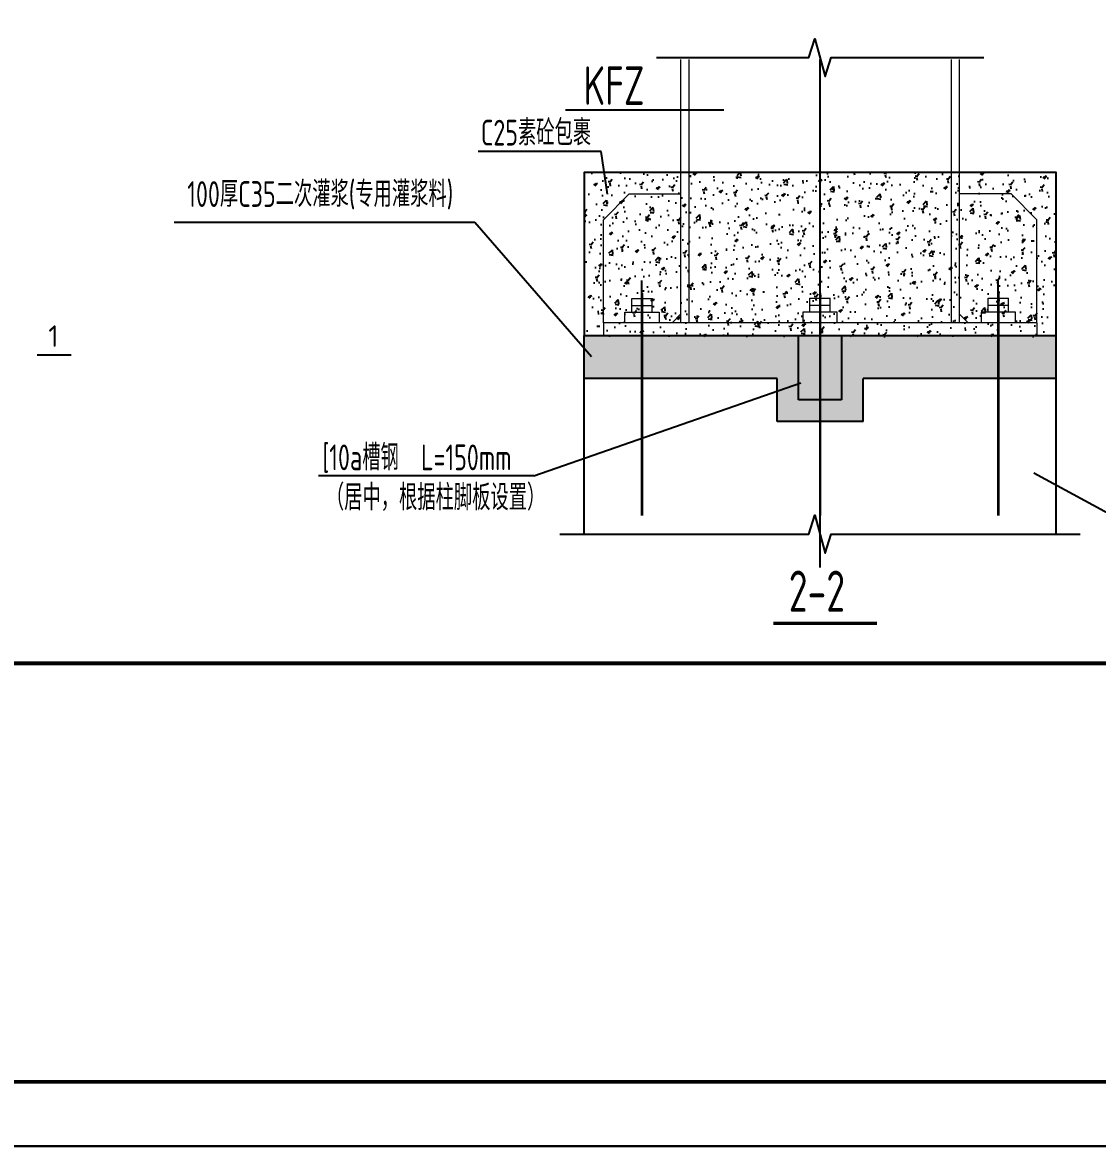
# Model space of a CAD drawing. Extents: x 447413 to 2975780, y -1432727 to 1301644.
# Drawn here: x 2339790 to 2364831, y 51920 to 78130 of the extents above; entities that cross this region are included whole.
import ezdxf
from ezdxf.enums import TextEntityAlignment as Align

# ---------------------------------------------------------------- set-up
doc = ezdxf.new("R2010")
doc.units = 0
doc.header["$LTSCALE"] = 1000
doc.header["$MEASUREMENT"] = 0
for name, color, linetype in [('10', 7, 'Continuous'), ('COLU_DE_NUM', 7, 'Continuous'), ('DIM_LEAD', 3, 'Continuous'), ('DIM_SYMB', 3, 'Continuous'), ('DOTE', 1, 'Continuous'), ('HATCH', 254, 'Continuous'), ('REINL', 1, 'Continuous'), ('THIN', 7, 'Continuous'), ('图框', 253, 'Continuous'), ('焊缝标注', 253, 'Continuous'), ('螺栓孔标注', 253, 'Continuous')]:
    doc.layers.add(name, color=color, linetype=linetype)
for name, color, linetype, lineweight in [('20', 2, 'Continuous', 18), ('THICK', 6, 'Continuous', 0), ('锚栓', 1, 'Continuous', 18)]:
    doc.layers.add(name, color=color, linetype=linetype, lineweight=lineweight)
doc.styles.add('PkpmHz', font='Pkpmeng', dxfattribs={"width": 0.6, "bigfont": 'hztxt'})
doc.styles.add('TSSD_Label', font='Tssdeng.shx', dxfattribs={"width": 0.7, "bigfont": 'hztxt.shx'})

# ---------------------------------------------------------------- blocks, each defined once
blk = doc.blocks.new('A$C6B0021A6')
at = {"layer": '图框', "color": 2, "const_width": 40, "elevation": -84000}
blk.add_lwpolyline([(20, 84120), (118920, 84120), (118920, 20), (20, 20)], close=True, dxfattribs=at)
at = {"layer": '图框', "color": 153, "const_width": 58, "elevation": -84000}
for points in [[(111420, 1020), (2520, 1020), (2520, 83120), (111420, 83120)], [(111420, 83120), (117920, 83120), (117920, 1020), (111420, 1020)]]:
    blk.add_lwpolyline(points, close=True, dxfattribs=at)

msp = doc.modelspace()

# ---------------------------------------------------------------- hatches: boundary and pattern name
at = {"layer": 'HATCH'}
h = msp.add_hatch(dxfattribs=at)
h.set_pattern_fill('AR-CONC', color=256, scale=400)
h.set_pattern_definition([(50, (-12706046.1, -305814.4), (728.738676, -63.756342), [76.2, -838.2]), (355, (-12706046.1, -305814.4), (-140.971304, 764.22657), [60.96, -670.56]), (100.451, (-12705985.4, -305819.7), (587.770007, 700.46675), [64.76, -712.36]), (46.1842, (-12706046.1, -305611.2), (1084.316164, -168.16931), [114.3, -1257.3]), (96.6356, (-12705955.7, -305625.2), (949.61694, 989.70222), [97.14, -1068.54]), (351.184, (-12706046.1, -305611.2), (949.61842, 989.70047), [91.44, -1005.84]), (21, (-12705944.5, -305662), (606.45952, -409.062074), [76.2, -838.2]), (326, (-12705944.5, -305662), (247.208113, 736.751864), [60.96, -670.56]), (71.4514, (-12705893.96, -305696.1), (853.665963, 327.69143), [64.76, -712.36]), (37.5, (-12706046.1, -305814.4), (12.354413, 338.2201555), [0, -662.432, 0, -680.72, 0, -673.1]), (7.5, (-12706046.1, -305814.4), (267.27865, 400.722299), [0, -388.112, 0, -647.192, 0, -256.54]), (327.5, (-12706272.66, -305814.4), (542.3623807, -22.914976), [0, -254, 0, -792.48, 0, -1051.56]), (317.5, (-12706374.26, -305814.4), (592.516726, 101.705964), [0, -330.2, 0, -526.288, 0, -746.76])])
h.paths.add_polyline_path([(2352869.9, 70814.9), (2363869.9, 70814.9), (2363869.9, 74634.9), (2352869.9, 74634.9)])
h = msp.add_hatch(dxfattribs=at)
h.set_pattern_fill('AR-CONC', color=256, scale=200)
h.set_pattern_definition([(50, (-12706046.1, -305794.4), (364.369338, -31.878171), [38.1, -419.1]), (355, (-12706046.1, -305794.4), (-70.485652, 382.113286), [30.48, -335.28]), (100.451, (-12706015.73, -305797.06), (293.885003, 350.233376), [32.38, -356.18]), (46.1842, (-12706046.1, -305692.8), (542.158082, -84.084656), [57.15, -628.65]), (96.6356, (-12706000.9, -305699.8), (474.808469, 494.851112), [48.57, -534.27]), (351.184, (-12706046.1, -305692.8), (474.809212, 494.850236), [45.72, -502.92]), (21, (-12705995.3, -305718.2), (303.2297597, -204.531037), [38.1, -419.1]), (326, (-12705995.3, -305718.2), (123.604057, 368.375932), [30.48, -335.28]), (71.4514, (-12705970.03, -305735.24), (426.8329815, 163.8457154), [32.38, -356.18]), (37.5, (-12706046.1, -305794.4), (6.1772065, 169.1100777), [0, -331.216, 0, -340.36, 0, -336.55]), (7.5, (-12706046.1, -305794.4), (133.639325, 200.3611496), [0, -194.056, 0, -323.596, 0, -128.27]), (327.5, (-12706159.38, -305794.4), (271.1811903, -11.457488), [0, -127, 0, -396.24, 0, -525.78]), (317.5, (-12706210.18, -305794.4), (296.2583628, 50.852982), [0, -165.1, 0, -263.144, 0, -373.38])])
h.paths.add_polyline_path([(2354219.9, 70834.9), (2352869.9, 70834.9), (2352869.9, 69834.9), (2354219.9, 69834.9)], flags=17)
h.paths.add_polyline_path([(2354219.9, 70834.9), (2354219.9, 69834.9), (2357369.9, 69834.9), (2357369.9, 68834.9), (2358369.9, 68834.9), (2358369.9, 70834.9)], flags=17)
h.paths.add_polyline_path([(2358369.9, 68834.9), (2359369.9, 68834.9), (2359369.9, 69834.9), (2362519.9, 69834.9), (2362519.9, 70834.9), (2358369.9, 70834.9)])
h.paths.add_polyline_path([(2362519.9, 70834.9), (2362519.9, 69834.9), (2363869.9, 69834.9), (2363869.9, 70834.9)], flags=17)

# ---------------------------------------------------------------- linework, layer by layer
for p, q in [((2357869.9, 69335.2, 126000), (2357869.9, 70834.9, 126000)), ((2358869.9, 70834.9, 126000), (2358869.9, 69335.2, 126000)), ((2358869.9, 69335.2, 126000), (2357869.9, 69335.2, 126000))]:
    msp.add_line(p, q)
at = {"layer": '10', "color": 3, "lineweight": 18, "ltscale": 100}
for p, q in [((2355119.9, 77268.9, 126000), (2355119.9, 71134.9, 126000)), ((2355319.9, 71134.9, 126000), (2355319.9, 77268.9, 126000)), ((2361419.9, 77268.9, 126000), (2361419.9, 71134.9, 126000)), ((2361619.9, 71134.9, 126000), (2361619.9, 77268.9, 126000))]:
    msp.add_line(p, q, dxfattribs=at)
at = {"layer": '20', "ltscale": 100}
for p, q in [((2353319.9, 73534.9, 126000), (2353919.9, 74134.9, 126000)), ((2353919.9, 74134.9, 126000), (2355119.9, 74134.9, 126000)), ((2362819.8, 74134.9, 126000), (2361619.9, 74134.9, 126000)), ((2363419.8, 73534.9, 126000), (2362819.8, 74134.9, 126000)), ((2353319.9, 71134.9, 126000), (2353319.9, 73534.9, 126000)), ((2363419.8, 71134.9, 126000), (2363419.8, 73534.9, 126000)), ((2353819.9, 71384.9, 126000), (2354619.9, 71384.9, 126000)), ((2353819.9, 71134.9, 126000), (2353819.9, 71384.9, 126000)), ((2354619.9, 71384.9, 126000), (2354619.9, 71134.9, 126000)), ((2355119.9, 71334.9, 126000), (2354919.8, 71134.9, 126000)), ((2358769.8, 71384.9, 126000), (2357969.8, 71384.9, 126000)), ((2357969.8, 71384.9, 126000), (2357969.8, 71134.9, 126000)), ((2358769.8, 71134.9, 126000), (2358769.8, 71384.9, 126000)), ((2361619.9, 71334.9, 126000), (2361819.9, 71134.9, 126000)), ((2362919.8, 71384.9, 126000), (2362119.8, 71384.9, 126000)), ((2362119.8, 71384.9, 126000), (2362119.8, 71134.9, 126000)), ((2362919.8, 71134.9, 126000), (2362919.8, 71384.9, 126000)), ((2363419.9, 71134.9, 126000), (2353319.9, 71134.9, 126000)), ((2353319.9, 71134.9, 126000), (2353319.9, 70834.9, 126000)), ((2363419.9, 71134.9, 126000), (2363419.9, 70834.9, 126000)), ((2363419.9, 70834.9, 126000), (2353319.9, 70834.9, 126000))]:
    msp.add_line(p, q, dxfattribs=at)
at = {"layer": 'DIM_SYMB', "const_width": 75, "elevation": 126000}
msp.add_lwpolyline([(2357279.9, 64130.6), (2359691.1, 64130.6)], dxfattribs=at)
at = {"layer": 'DOTE'}
for p, q in [((2358369.9, 65431.7, 126000), (2358369.9, 77268.9, 126000)), ((2354219.9, 66822.1, 126000), (2354219.9, 72116.9, 126000)), ((2362519.9, 69838.3, 126000), (2362519.9, 72116.9, 126000))]:
    msp.add_line(p, q, dxfattribs=at)
at = {"layer": 'REINL', "const_width": 60, "elevation": 126000}
for points in [[(2354219.9, 71824), (2354219.9, 66643.4)], [(2358369.9, 71824), (2358369.9, 66643.4)], [(2362519.9, 71824), (2362519.9, 66643.4)]]:
    msp.add_lwpolyline(points, dxfattribs=at)
at = {"layer": 'THICK', "const_width": 50, "elevation": 126000}
msp.add_lwpolyline([(2340925.9, 70381.5), (2340125.9, 70381.5)], dxfattribs=at)
at = {"layer": 'THIN'}
for p, q in [((2343323.3, 73479.8, 126000), (2350327.3, 73479.8, 126000)), ((2350327.3, 73479.8, 126000), (2353044.3, 70346.4, 126000)), ((2352869.9, 66210.5, 126000), (2352869.9, 70834.9, 126000)), ((2363869.9, 66210.5, 126000), (2363869.9, 70834.9, 126000)), ((2351700.9, 67567.5, 126000), (2357919.5, 69737.9, 126000)), ((2357369.9, 69834.9, 126000), (2352869.9, 69834.9, 126000)), ((2357369.9, 68834.9, 126000), (2357369.9, 69834.9, 126000)), ((2363869.9, 69834.9, 126000), (2359369.9, 69834.9, 126000)), ((2359369.9, 68834.9, 126000), (2359369.9, 69834.9, 126000)), ((2359369.9, 68834.9, 126000), (2357369.9, 68834.9, 126000)), ((2351700.9, 67567.5, 126000), (2346681.9, 67567.5, 126000))]:
    msp.add_line(p, q, dxfattribs=at)
at = {"layer": 'THIN', "elevation": 126000}
for points in [[(2354559.9, 77310.4), (2358109.9, 77310.4), (2358249.9, 77750.4), (2358489.9, 76870.4), (2358629.9, 77310.4), (2362179.9, 77310.4)], [(2352869.9, 70834.9), (2363869.9, 70834.9), (2363869.9, 74634.9), (2352869.9, 74634.9), (2352869.9, 70834.9)], [(2352309.9, 66210.5), (2358109.9, 66210.5), (2358249.9, 66650.5), (2358489.9, 65770.5), (2358629.9, 66210.5), (2364429.9, 66210.5)]]:
    msp.add_lwpolyline(points, dxfattribs=at)
at = {"layer": '螺栓孔标注', "ltscale": 100}
for p, q in [((2352438.7, 76095.6, 126000), (2356128.9, 76095.6, 126000)), ((2353267.8, 75121.6, 126000), (2350401.7, 75121.6, 126000)), ((2353413.9, 74131.9, 126000), (2353267.8, 75121.6, 126000)), ((2365615.6, 66398.7, 126000), (2363347, 67633.4, 126000))]:
    msp.add_line(p, q, dxfattribs=at)
at = {"layer": '锚栓'}
for p, q in [((2353983.6, 71696.6, 126000), (2354219.9, 71696.6, 126000)), ((2353983.6, 71536.6, 126000), (2353983.6, 71696.6, 126000)), ((2354219.9, 71536.6, 126000), (2354219.9, 71696.6, 126000)), ((2354219.9, 71696.6, 126000), (2354456.1, 71696.6, 126000)), ((2354456.1, 71536.6, 126000), (2354456.1, 71696.6, 126000)), ((2358133.6, 71704.9, 126000), (2358369.9, 71704.9, 126000)), ((2358133.6, 71544.9, 126000), (2358133.6, 71704.9, 126000)), ((2358369.9, 71544.9, 126000), (2358369.9, 71704.9, 126000)), ((2358369.9, 71704.9, 126000), (2358606.1, 71704.9, 126000)), ((2358606.1, 71544.9, 126000), (2358606.1, 71704.9, 126000)), ((2362283.6, 71704.9, 126000), (2362519.9, 71704.9, 126000)), ((2362283.6, 71544.9, 126000), (2362283.6, 71704.9, 126000)), ((2362519.9, 71544.9, 126000), (2362519.9, 71704.9, 126000)), ((2362519.9, 71704.9, 126000), (2362756.1, 71704.9, 126000)), ((2362756.1, 71544.9, 126000), (2362756.1, 71704.9, 126000)), ((2353983.6, 71536.6, 126000), (2354219.9, 71536.6, 126000)), ((2353983.6, 71376.6, 126000), (2353983.6, 71536.6, 126000)), ((2354219.9, 71134.9, 126000), (2354219.9, 71544.9, 126000)), ((2354219.9, 71536.6, 126000), (2354456.1, 71536.6, 126000)), ((2354456.1, 71376.6, 126000), (2354456.1, 71536.6, 126000)), ((2358133.6, 71544.9, 126000), (2358369.9, 71544.9, 126000)), ((2358133.6, 71384.9, 126000), (2358133.6, 71544.9, 126000)), ((2358369.9, 71134.9, 126000), (2358369.9, 71544.9, 126000)), ((2358369.9, 71544.9, 126000), (2358606.1, 71544.9, 126000)), ((2358606.1, 71384.9, 126000), (2358606.1, 71544.9, 126000)), ((2362283.6, 71544.9, 126000), (2362519.9, 71544.9, 126000)), ((2362283.6, 71384.9, 126000), (2362283.6, 71544.9, 126000)), ((2362519.9, 71134.9, 126000), (2362519.9, 71544.9, 126000)), ((2362519.9, 71544.9, 126000), (2362756.1, 71544.9, 126000)), ((2362756.1, 71384.9, 126000), (2362756.1, 71544.9, 126000))]:
    msp.add_line(p, q, dxfattribs=at)

# ---------------------------------------------------------------- block references
at = {"xscale": 1.5, "yscale": 1.5, "zscale": 1.5, "rotation": 270}
msp.add_blockref('A$C6B0021A6', (2253712, 230330.5, 126000), dxfattribs=at)

# ---------------------------------------------------------------- texts
at = {"layer": 'COLU_DE_NUM', "style": 'TSSD_Label', "width": 0.7}
msp.add_text('2-2', height=960, dxfattribs=at).set_placement((2358294.8, 64880.6, 126000), align=Align.MIDDLE)
at = {"layer": 'DIM_LEAD', "color": 7, "style": 'PkpmHz', "width": 0.71}
msp.add_text('C25素砼包裹', height=600, dxfattribs=at).set_placement((2351751.3, 75262.9, 126000), align=Align.CENTER)
msp.add_text('100厚C35二次灌浆(专用灌浆料)', height=600, dxfattribs=at).set_placement((2346725.5, 74135.9, 126000), align=Align.MIDDLE)
for s, p in [('[10a槽钢  L=150mm', (2346777, 67698.7, 126000)), ('（居中，根据柱脚板设置）', (2346855.9, 66766.6, 126000))]:
    msp.add_text(s, height=600, dxfattribs=at).set_placement(p)
at = {"layer": 'THICK', "style": 'TSSD_Label'}
msp.add_text('1', height=500, dxfattribs=at).set_placement((2340391.3, 70573.2, 126000))
at = {"layer": '焊缝标注', "style": 'PkpmHz', "width": 0.71}
msp.add_text('KFZ', height=900, dxfattribs=at).set_placement((2353569.7, 76208.8, 126000), align=Align.CENTER)

doc.saveas('drawing.dxf')
